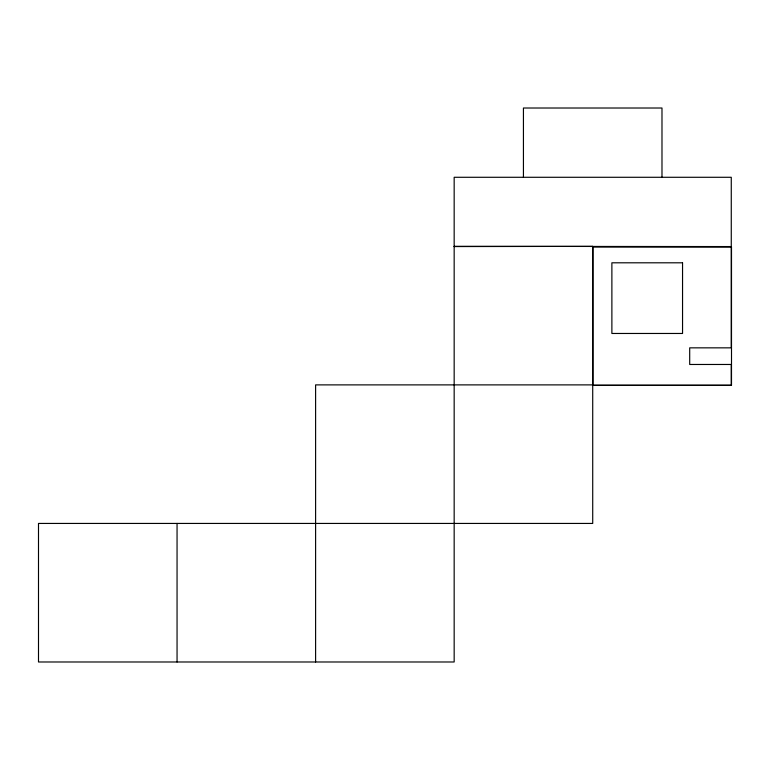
<?xml version="1.0" encoding="UTF-8"?>
<svg xmlns="http://www.w3.org/2000/svg" width="770" height="770" viewBox="0 0 770 770"><rect width="100%" height="100%" fill="white"/><g stroke="black" fill="none" stroke-linecap="round" stroke-linejoin="round"><path stroke-width="1.16" d="M454.165 246.333L731.269 246.564M454.165 246.564L592.486 246.362M592.717 246.641L731.269 246.641M592.717 246.833L731.5 246.833L731.5 385.385L592.948 385.385L592.948 246.833M592.717 384.885L315.604 384.885L315.604 661.988M592.717 385.192L731.269 385.192L731.269 364.47L689.699 364.47L689.699 347.847L731.269 347.847L731.269 177.283L454.165 177.283L454.165 661.988L38.5 661.988L38.5 523.436L592.717 523.436L592.717 246.333M661.988 177.283L661.988 108.012L523.436 108.012L523.436 177.283M177.052 523.436L177.052 661.988M682.547 262.801L611.88 262.801L611.88 333.468L682.547 333.468L682.547 262.801"/></g></svg>
